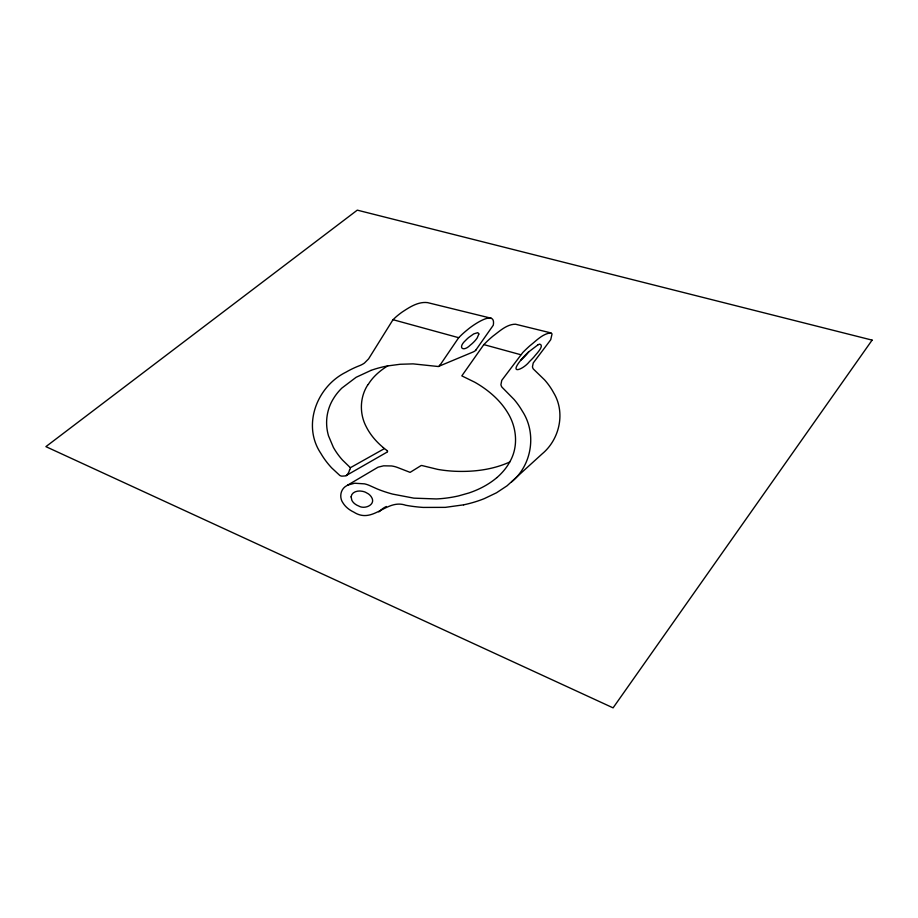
<?xml version="1.0" encoding="UTF-8"?>
<svg xmlns="http://www.w3.org/2000/svg" width="918" height="918" viewBox="0 0 918 918"><rect width="100%" height="100%" fill="white"/><g stroke="black" fill="none" stroke-linecap="round" stroke-linejoin="round"><path stroke-width="1.38" d="M349.861 469.821L349.907 469.695A25.142 15.916 -14.9 0 0 350.378 467.71L384.47 448.581L387.04 450.566M496.948 477.578A73.337 47.07 -10.4 0 0 509.719 461.983C518.693 446.779 516.777 427.065 507.528 412.446A155.463 98.949 -13.4 0 0 492.117 394.442A168.246 107.326 -13.9 0 0 474.778 382.221L461.823 375.875L483.843 344.606L487.033 341.416A153.272 93.097 -3.9 0 1 492.943 336.137C499.644 331.203 506.725 324.226 515.514 324.215L550.869 332.901L552.051 333.9L550.72 339.717L533.243 362.954L532.451 366.798A15.939 9.49 -6.2 0 0 533.324 368.99L544.581 379.88A147.844 92.764 -11.3 0 1 553.657 392.801C565.649 412.561 559.647 439.274 542.24 453.79L507.08 485.783L496.489 492.794L484.245 498.646A81.266 52.315 -10 0 1 463.624 504.831M440.135 364.974L458.679 337.698L461.834 334.611A126.42 75.609 -5.7 0 1 467.755 329.505C472.07 325.787 496.317 308.402 493.276 325.236L475.822 350.091M368.003 384.55C359.753 396.966 359.282 413.628 366.236 426.732A134.992 82 -8.1 0 0 383.299 447.594M491.268 318.259L427.581 302.619C418.172 301.437 409.485 307.22 401.981 312.189A83.527 47.862 -9 0 0 396.071 316.848L393.007 319.694L368.588 358.881L364.492 363.012A16.054 9.169 -12.4 0 1 360.349 365.341L359.581 365.651A67.175 40.415 -11.9 0 0 345.891 372.215C316.859 386.535 301.942 425.275 320.841 453.377A171.173 104.893 -8.6 0 0 331.731 467.939L339.832 475.467A8.262 5.278 -14.2 0 0 341.771 476.155L345.57 475.903L386.57 452.413M528.894 351.594L527.127 353.866A67.381 38.763 -8.8 0 1 521.734 359.374L520.896 360.097M550.869 332.901C542.481 333.693 536.158 340.922 529.801 345.834A213.332 132.341 -0.5 0 0 522.812 352.501L501.767 380.35L500.93 384.619A18.131 10.97 -7.2 0 0 501.871 387.075L514.08 399.468A172.71 110.103 -13.5 0 1 522.273 411.034C536.904 433.296 532.073 464.887 511.636 481.881M509.777 461.995C492.507 469.844 473.183 472.093 454.376 471.244A100.073 61.793 -8.8 0 1 437.702 469.385L422.613 465.701A2.926 1.893 -11.3 0 0 421.132 465.541L410.105 472.368L397.712 467.56A26.588 17.35 -13.1 0 0 391.527 465.954L383.586 465.828L378.078 467.182L346.694 485.725C340.383 488.927 338.971 497.625 343.102 503.121A41.333 27.07 -13.2 0 0 353.866 512.152C373.305 524.603 386.271 498.451 405.699 505.256A116.575 73.429 -9.8 0 0 423.198 507.424L445.299 507.367L463.624 504.831M538.074 344.743L528.252 352.225A118.858 72.407 -3.5 0 0 524.281 356.184A105.536 64.076 -3.9 0 0 520.793 360.223C508.457 375.233 523.18 369.644 529.457 361.577A113.993 64.662 -9.8 0 0 533.92 357.022C535.791 354.302 544.982 345.742 539.75 344.089A6.346 3.706 -6.5 0 0 538.097 344.755M347.761 485.094L354.623 483.224L364.492 483.855A29.273 19.267 -14.6 0 1 369.243 485.381L377.459 489.053A128.738 79.912 -9.6 0 0 392.629 494.102L413.869 498.153L436.36 498.944A80.841 51.592 -10.3 0 0 458.518 495.915L468.834 493A66.784 42.997 -10.2 0 0 496.913 477.555M370.883 370.447L356.127 377.287L341.875 388.073A71.466 43.433 -11.5 0 0 333.521 398.515C328.288 406.789 325.936 416.795 326.774 426.537A124.446 76.492 -9.8 0 0 328.518 435.855L333.349 447.296A152.813 93.693 -8.8 0 0 342.552 460.113L350.378 467.71M393.007 319.694L458.679 337.698M483.843 344.606L520.69 354.704M384.424 448.546L383.276 447.605M368.187 384.562A65.706 39.612 -10.4 0 1 387.821 365.823M370.872 370.424A65.419 39.646 -11.7 0 1 387.901 365.892L400.133 364.274L413.089 363.872L438.311 366.523L472.747 352.133A7.975 4.624 -8.8 0 0 475.914 350.114M387.086 450.543A2.008 1.274 -12.5 0 1 386.891 452.367M349.529 469.844A17.649 11.211 -14.7 0 1 346.373 475.662M380.431 510.569A17.431 11.762 -13.1 0 1 386.386 506.495M380.408 510.557A12.347 8.205 -13.9 0 1 378.79 511.888M439.917 364.974A3.58 2.1 -9.9 0 1 438.77 366.454M478.852 333.991L477.199 337.962A43.043 24.419 -9.7 0 1 470.223 345.202C463.188 352.271 457.153 347.865 465.816 340.199A49.17 28.768 -7.6 0 1 468.639 337.526L473.722 333.9L477.601 332.706A1.423 0.815 -8.5 0 1 477.945 332.764L478.852 333.991M351.101 496.845L351.881 500.367A20.483 13.449 -13.7 0 0 358.731 506.025C364.802 509.823 376.747 504.487 371.216 496.718A21.837 14.401 -14.6 0 0 368.336 493.85L365.444 492.232A14.527 9.559 -14.4 0 0 362.197 491.279C357.963 490.304 351.663 491.738 351.101 496.845M872.1 340.119L613.086 707.858L45.9 446.641L357.286 210.142L872.1 340.119"/></g></svg>
